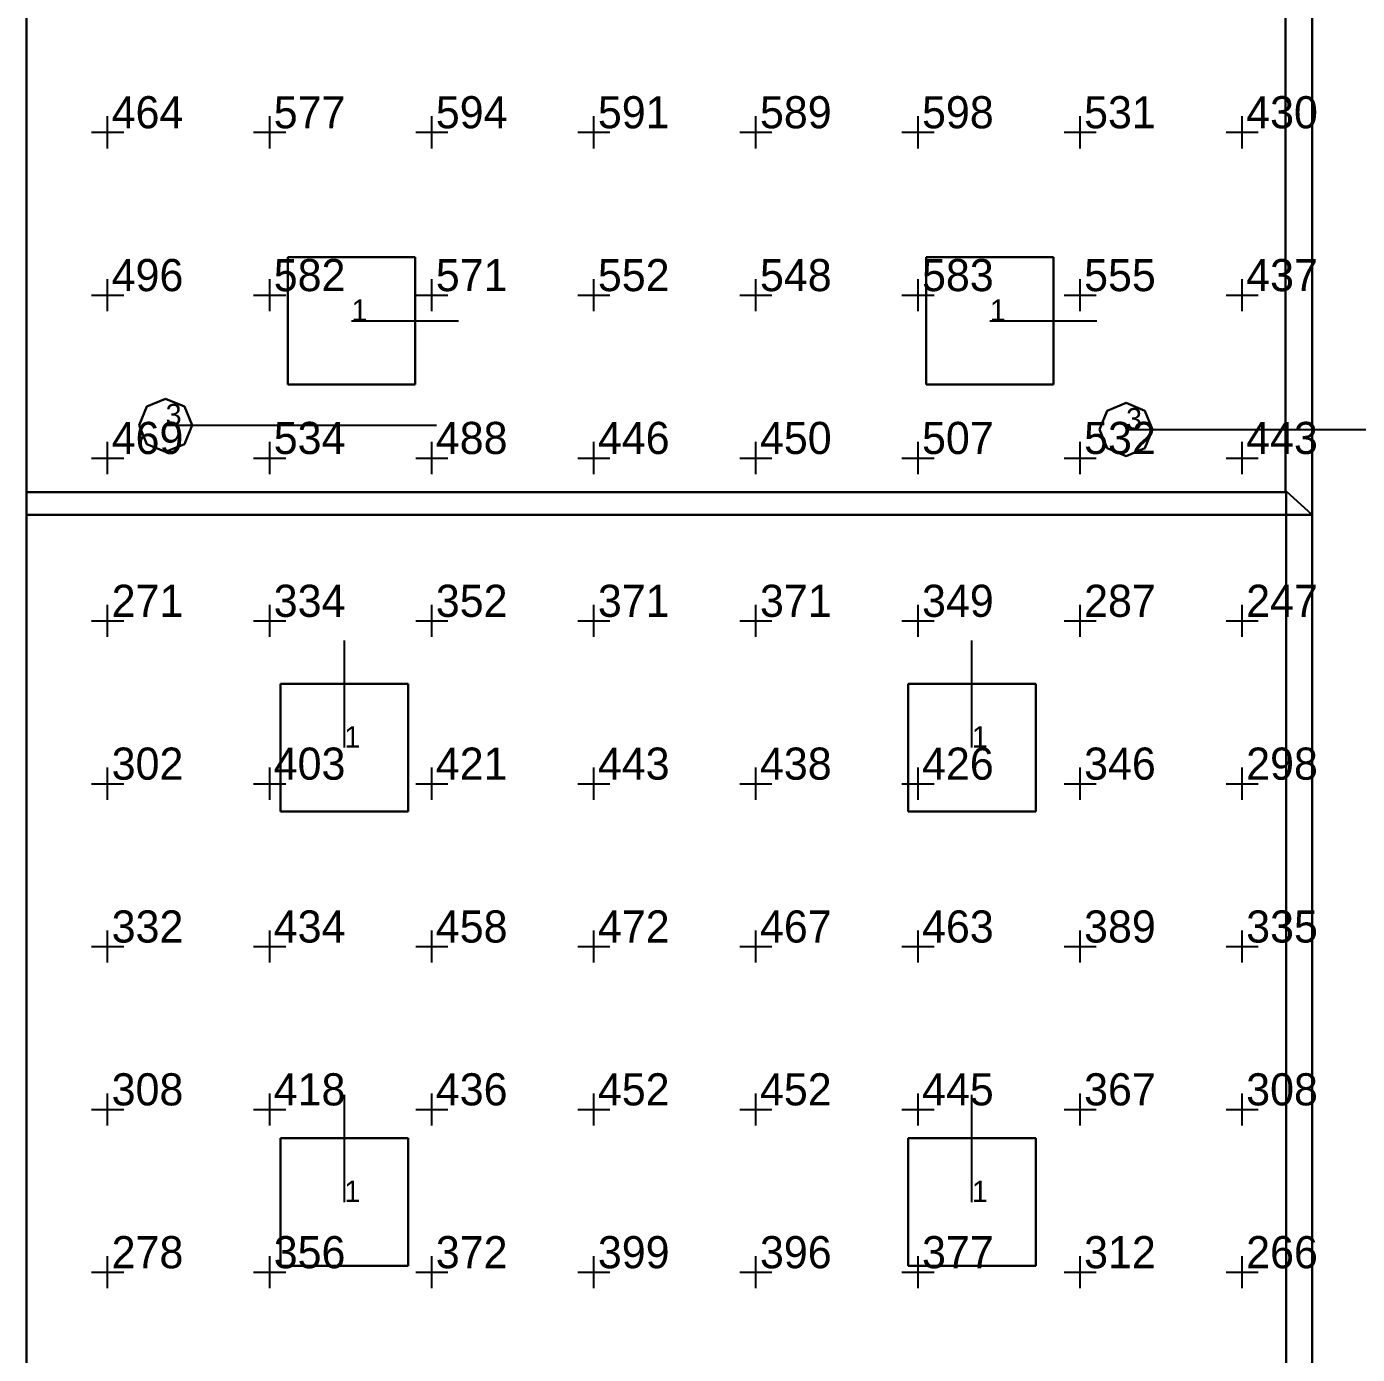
# Model space of a CAD drawing. Extents: x 0 to 48.5, y 0 to 23.7.
# Drawn here: x 0 to 6.21, y 9.88 to 16.07 of the extents above; entities that cross this region are included whole.
import ezdxf

# ---------------------------------------------------------------- set-up
doc = ezdxf.new("R2010")
doc.units = 0
doc.header["$MEASUREMENT"] = 0
for name, color, linetype in [('DLXFURN', 5, 'Continuous'), ('DLXLUM', 2, 'Continuous'), ('DLXLUMEX', 2, 'Continuous'), ('DLXSCENE', 7, 'Continuous'), ('DLXVAL', 3, 'Continuous')]:
    doc.layers.add(name, color=color, linetype=linetype)

# ---------------------------------------------------------------- blocks, each defined once
blk = doc.blocks.new('*U0')
for p, q in [((0.2975, 0.2975), (-0.2975, 0.2975)), ((-0.2975, 0.2975), (-0.2975, -0.2975)), ((-0.2975, 0.2975), (-0.2975, -0.2975)), ((-0.2975, -0.2975), (-0.2975, 0.2975)), ((-0.2975, 0.2975), (-0.2975, 0.2975)), ((0.2975, 0.2975), (-0.2975, 0.2975)), ((-0.2975, 0.2975), (-0.2975, 0.2975)), ((-0.2975, 0.2975), (0.2975, 0.2975)), ((-0.2975, -0.2975), (-0.2975, 0.2975)), ((-0.2975, 0.2975), (0.2975, 0.2975)), ((0.2975, -0.2975), (0.2975, 0.2975)), ((0.2975, 0.2975), (0.2975, 0.2975)), ((0.2975, -0.2975), (0.2975, 0.2975)), ((0.2975, 0.2975), (0.2975, 0.2975)), ((0.2975, 0.2975), (0.2975, -0.2975)), ((0.2975, 0.2975), (0.2975, -0.2975)), ((-0.2975, -0.2975), (0.2975, -0.2975)), ((-0.2975, -0.2975), (-0.2975, -0.2975)), ((-0.2975, -0.2975), (0.2975, -0.2975)), ((0.2975, -0.2975), (-0.2975, -0.2975)), ((-0.2975, -0.2975), (-0.2975, -0.2975)), ((0.2975, -0.2975), (-0.2975, -0.2975)), ((0.2975, -0.2975), (0.2975, -0.2975)), ((0.2975, -0.2975), (0.2975, -0.2975))]:
    blk.add_line(p, q)
at = {"color": 1}
blk.add_line((0, 0), (0.5, 0), dxfattribs=at)
at = {"layer": 'DLXLUMEX', "color": 7}
blk.add_text('1', height=0.1, dxfattribs=at).set_placement((0, 0))
blk = doc.blocks.new('*U111')
for p, q in [((0.2975, 0.2975), (-0.2975, 0.2975)), ((-0.2975, 0.2975), (-0.2975, -0.2975)), ((-0.2975, 0.2975), (-0.2975, -0.2975)), ((-0.2975, -0.2975), (-0.2975, 0.2975)), ((-0.2975, 0.2975), (-0.2975, 0.2975)), ((0.2975, 0.2975), (-0.2975, 0.2975)), ((-0.2975, 0.2975), (-0.2975, 0.2975)), ((-0.2975, 0.2975), (0.2975, 0.2975)), ((-0.2975, -0.2975), (-0.2975, 0.2975)), ((-0.2975, 0.2975), (0.2975, 0.2975)), ((0.2975, -0.2975), (0.2975, 0.2975)), ((0.2975, 0.2975), (0.2975, 0.2975)), ((0.2975, -0.2975), (0.2975, 0.2975)), ((0.2975, 0.2975), (0.2975, 0.2975)), ((0.2975, 0.2975), (0.2975, -0.2975)), ((0.2975, 0.2975), (0.2975, -0.2975)), ((-0.2975, -0.2975), (0.2975, -0.2975)), ((-0.2975, -0.2975), (-0.2975, -0.2975)), ((-0.2975, -0.2975), (0.2975, -0.2975)), ((0.2975, -0.2975), (-0.2975, -0.2975)), ((-0.2975, -0.2975), (-0.2975, -0.2975)), ((0.2975, -0.2975), (-0.2975, -0.2975)), ((0.2975, -0.2975), (0.2975, -0.2975)), ((0.2975, -0.2975), (0.2975, -0.2975))]:
    blk.add_line(p, q)
at = {"color": 1}
blk.add_line((0, 0), (0.5, 0), dxfattribs=at)
at = {"layer": 'DLXLUMEX', "color": 7}
blk.add_text('1', height=0.1, dxfattribs=at).set_placement((0, 0))
blk = doc.blocks.new('*U78')
for p, q in [((-0.124, 0), (-0.0877, 0.0877)), ((-0.0877, 0.0877), (-0.124, 0)), ((-0.0877, 0.0877), (-0.124, 0)), ((-0.124, 0), (-0.0877, 0.0877)), ((-0.0877, 0.0877), (0, 0.124)), ((0, 0.124), (-0.0877, 0.0877)), ((0, 0.124), (-0.0877, 0.0877)), ((-0.0877, 0.0877), (0, 0.124)), ((-0.0877, 0.0877), (-0.0877, 0.0877)), ((-0.0877, 0.0877), (-0.0877, 0.0877)), ((0, 0.124), (0.0877, 0.0877)), ((0.0877, 0.0877), (0, 0.124)), ((0, 0.124), (0, 0.124)), ((0.0877, 0.0877), (0, 0.124)), ((0, 0.124), (0, 0.124)), ((0, 0.124), (0.0877, 0.0877)), ((0.0877, 0.0877), (0.124, 0)), ((0.124, 0), (0.0877, 0.0877)), ((0.0877, 0.0877), (0.0877, 0.0877)), ((0.124, 0), (0.0877, 0.0877)), ((0.0877, 0.0877), (0.0877, 0.0877)), ((0.0877, 0.0877), (0.124, 0)), ((-0.0877, -0.0877), (-0.124, 0)), ((-0.124, 0), (-0.0877, -0.0877)), ((-0.124, 0), (-0.124, 0)), ((-0.124, 0), (-0.0877, -0.0877)), ((-0.0877, -0.0877), (-0.124, 0)), ((-0.124, 0), (-0.124, 0)), ((0.124, 0), (0.0877, -0.0877)), ((0.0877, -0.0877), (0.124, 0)), ((0.0877, -0.0877), (0.124, 0)), ((0.124, 0), (0.0877, -0.0877)), ((0.124, 0), (0.124, 0)), ((0.124, 0), (0.124, 0)), ((0, -0.124), (-0.0877, -0.0877)), ((-0.0877, -0.0877), (0, -0.124)), ((-0.0877, -0.0877), (-0.0877, -0.0877)), ((-0.0877, -0.0877), (0, -0.124)), ((0, -0.124), (-0.0877, -0.0877)), ((-0.0877, -0.0877), (-0.0877, -0.0877)), ((0.0877, -0.0877), (0, -0.124)), ((0, -0.124), (0.0877, -0.0877)), ((0, -0.124), (0.0877, -0.0877)), ((0.0877, -0.0877), (0, -0.124)), ((0, -0.124), (0, -0.124)), ((0, -0.124), (0, -0.124)), ((0.0877, -0.0877), (0.0877, -0.0877)), ((0.0877, -0.0877), (0.0877, -0.0877))]:
    blk.add_line(p, q)
at = {"color": 1}
blk.add_line((0, 0), (1.265, 0), dxfattribs=at)
at = {"layer": 'DLXLUMEX', "color": 7}
blk.add_text('3', height=0.1, dxfattribs=at).set_placement((0, 0))
blk = doc.blocks.new('*U89')
for p, q in [((-0.124, 0), (-0.0877, 0.0877)), ((-0.0877, 0.0877), (-0.124, 0)), ((-0.0877, 0.0877), (-0.124, 0)), ((-0.124, 0), (-0.0877, 0.0877)), ((-0.0877, 0.0877), (0, 0.124)), ((0, 0.124), (-0.0877, 0.0877)), ((0, 0.124), (-0.0877, 0.0877)), ((-0.0877, 0.0877), (0, 0.124)), ((-0.0877, 0.0877), (-0.0877, 0.0877)), ((-0.0877, 0.0877), (-0.0877, 0.0877)), ((0, 0.124), (0.0877, 0.0877)), ((0.0877, 0.0877), (0, 0.124)), ((0, 0.124), (0, 0.124)), ((0.0877, 0.0877), (0, 0.124)), ((0, 0.124), (0, 0.124)), ((0, 0.124), (0.0877, 0.0877)), ((0.0877, 0.0877), (0.124, 0)), ((0.124, 0), (0.0877, 0.0877)), ((0.0877, 0.0877), (0.0877, 0.0877)), ((0.124, 0), (0.0877, 0.0877)), ((0.0877, 0.0877), (0.0877, 0.0877)), ((0.0877, 0.0877), (0.124, 0)), ((-0.0877, -0.0877), (-0.124, 0)), ((-0.124, 0), (-0.0877, -0.0877)), ((-0.124, 0), (-0.124, 0)), ((-0.124, 0), (-0.0877, -0.0877)), ((-0.0877, -0.0877), (-0.124, 0)), ((-0.124, 0), (-0.124, 0)), ((0.124, 0), (0.0877, -0.0877)), ((0.0877, -0.0877), (0.124, 0)), ((0.0877, -0.0877), (0.124, 0)), ((0.124, 0), (0.0877, -0.0877)), ((0.124, 0), (0.124, 0)), ((0.124, 0), (0.124, 0)), ((0, -0.124), (-0.0877, -0.0877)), ((-0.0877, -0.0877), (0, -0.124)), ((-0.0877, -0.0877), (-0.0877, -0.0877)), ((-0.0877, -0.0877), (0, -0.124)), ((0, -0.124), (-0.0877, -0.0877)), ((-0.0877, -0.0877), (-0.0877, -0.0877)), ((0.0877, -0.0877), (0, -0.124)), ((0, -0.124), (0.0877, -0.0877)), ((0, -0.124), (0.0877, -0.0877)), ((0.0877, -0.0877), (0, -0.124)), ((0, -0.124), (0, -0.124)), ((0, -0.124), (0, -0.124)), ((0.0877, -0.0877), (0.0877, -0.0877)), ((0.0877, -0.0877), (0.0877, -0.0877))]:
    blk.add_line(p, q)
at = {"color": 1}
blk.add_line((0, 0), (1.265, 0), dxfattribs=at)
at = {"layer": 'DLXLUMEX', "color": 7}
blk.add_text('3', height=0.1, dxfattribs=at).set_placement((0, 0))
blk = doc.blocks.new('*U2')
at = {"color": 1}
blk.add_line((0, 0), (0, 0.5), dxfattribs=at)
for p, q in [((0.2975, 0.2975), (-0.2975, 0.2975)), ((-0.2975, 0.2975), (-0.2975, -0.2975)), ((-0.2975, 0.2975), (-0.2975, -0.2975)), ((-0.2975, -0.2975), (-0.2975, 0.2975)), ((-0.2975, 0.2975), (-0.2975, 0.2975)), ((0.2975, 0.2975), (-0.2975, 0.2975)), ((-0.2975, 0.2975), (-0.2975, 0.2975)), ((-0.2975, 0.2975), (0.2975, 0.2975)), ((-0.2975, -0.2975), (-0.2975, 0.2975)), ((-0.2975, 0.2975), (0.2975, 0.2975)), ((0.2975, -0.2975), (0.2975, 0.2975)), ((0.2975, 0.2975), (0.2975, 0.2975)), ((0.2975, -0.2975), (0.2975, 0.2975)), ((0.2975, 0.2975), (0.2975, 0.2975)), ((0.2975, 0.2975), (0.2975, -0.2975)), ((0.2975, 0.2975), (0.2975, -0.2975)), ((-0.2975, -0.2975), (0.2975, -0.2975)), ((-0.2975, -0.2975), (0.2975, -0.2975)), ((0.2975, -0.2975), (-0.2975, -0.2975)), ((-0.2975, -0.2975), (-0.2975, -0.2975)), ((-0.2975, -0.2975), (-0.2975, -0.2975)), ((0.2975, -0.2975), (-0.2975, -0.2975)), ((0.2975, -0.2975), (0.2975, -0.2975)), ((0.2975, -0.2975), (0.2975, -0.2975))]:
    blk.add_line(p, q)
at = {"layer": 'DLXLUMEX', "color": 7}
blk.add_text('1', height=0.1, dxfattribs=at).set_placement((0, 0))
blk = doc.blocks.new('*U3')
at = {"color": 1}
blk.add_line((0, 0), (0, 0.5), dxfattribs=at)
for p, q in [((0.2975, 0.2975), (-0.2975, 0.2975)), ((-0.2975, 0.2975), (-0.2975, -0.2975)), ((-0.2975, 0.2975), (-0.2975, -0.2975)), ((-0.2975, -0.2975), (-0.2975, 0.2975)), ((-0.2975, 0.2975), (-0.2975, 0.2975)), ((0.2975, 0.2975), (-0.2975, 0.2975)), ((-0.2975, 0.2975), (-0.2975, 0.2975)), ((-0.2975, 0.2975), (0.2975, 0.2975)), ((-0.2975, -0.2975), (-0.2975, 0.2975)), ((-0.2975, 0.2975), (0.2975, 0.2975)), ((0.2975, -0.2975), (0.2975, 0.2975)), ((0.2975, 0.2975), (0.2975, 0.2975)), ((0.2975, -0.2975), (0.2975, 0.2975)), ((0.2975, 0.2975), (0.2975, 0.2975)), ((0.2975, 0.2975), (0.2975, -0.2975)), ((0.2975, 0.2975), (0.2975, -0.2975)), ((-0.2975, -0.2975), (0.2975, -0.2975)), ((-0.2975, -0.2975), (0.2975, -0.2975)), ((0.2975, -0.2975), (-0.2975, -0.2975)), ((-0.2975, -0.2975), (-0.2975, -0.2975)), ((-0.2975, -0.2975), (-0.2975, -0.2975)), ((0.2975, -0.2975), (-0.2975, -0.2975)), ((0.2975, -0.2975), (0.2975, -0.2975)), ((0.2975, -0.2975), (0.2975, -0.2975))]:
    blk.add_line(p, q)
at = {"layer": 'DLXLUMEX', "color": 7}
blk.add_text('1', height=0.1, dxfattribs=at).set_placement((0, 0))
blk = doc.blocks.new('*U4')
at = {"color": 1}
blk.add_line((0, 0), (0, 0.5), dxfattribs=at)
for p, q in [((0.2975, 0.2975), (-0.2975, 0.2975)), ((-0.2975, 0.2975), (-0.2975, -0.2975)), ((-0.2975, 0.2975), (-0.2975, -0.2975)), ((-0.2975, -0.2975), (-0.2975, 0.2975)), ((-0.2975, 0.2975), (-0.2975, 0.2975)), ((0.2975, 0.2975), (-0.2975, 0.2975)), ((-0.2975, 0.2975), (-0.2975, 0.2975)), ((-0.2975, 0.2975), (0.2975, 0.2975)), ((-0.2975, -0.2975), (-0.2975, 0.2975)), ((-0.2975, 0.2975), (0.2975, 0.2975)), ((0.2975, -0.2975), (0.2975, 0.2975)), ((0.2975, 0.2975), (0.2975, 0.2975)), ((0.2975, -0.2975), (0.2975, 0.2975)), ((0.2975, 0.2975), (0.2975, 0.2975)), ((0.2975, 0.2975), (0.2975, -0.2975)), ((0.2975, 0.2975), (0.2975, -0.2975)), ((-0.2975, -0.2975), (0.2975, -0.2975)), ((-0.2975, -0.2975), (0.2975, -0.2975)), ((0.2975, -0.2975), (-0.2975, -0.2975)), ((-0.2975, -0.2975), (-0.2975, -0.2975)), ((-0.2975, -0.2975), (-0.2975, -0.2975)), ((0.2975, -0.2975), (-0.2975, -0.2975)), ((0.2975, -0.2975), (0.2975, -0.2975)), ((0.2975, -0.2975), (0.2975, -0.2975))]:
    blk.add_line(p, q)
at = {"layer": 'DLXLUMEX', "color": 7}
blk.add_text('1', height=0.1, dxfattribs=at).set_placement((0, 0))
blk = doc.blocks.new('*U5')
at = {"color": 1}
blk.add_line((0, 0), (0, 0.5), dxfattribs=at)
for p, q in [((0.2975, 0.2975), (-0.2975, 0.2975)), ((-0.2975, 0.2975), (-0.2975, -0.2975)), ((-0.2975, 0.2975), (-0.2975, -0.2975)), ((-0.2975, -0.2975), (-0.2975, 0.2975)), ((-0.2975, 0.2975), (-0.2975, 0.2975)), ((0.2975, 0.2975), (-0.2975, 0.2975)), ((-0.2975, 0.2975), (-0.2975, 0.2975)), ((-0.2975, 0.2975), (0.2975, 0.2975)), ((-0.2975, -0.2975), (-0.2975, 0.2975)), ((-0.2975, 0.2975), (0.2975, 0.2975)), ((0.2975, -0.2975), (0.2975, 0.2975)), ((0.2975, 0.2975), (0.2975, 0.2975)), ((0.2975, -0.2975), (0.2975, 0.2975)), ((0.2975, 0.2975), (0.2975, 0.2975)), ((0.2975, 0.2975), (0.2975, -0.2975)), ((0.2975, 0.2975), (0.2975, -0.2975)), ((-0.2975, -0.2975), (0.2975, -0.2975)), ((-0.2975, -0.2975), (0.2975, -0.2975)), ((0.2975, -0.2975), (-0.2975, -0.2975)), ((-0.2975, -0.2975), (-0.2975, -0.2975)), ((-0.2975, -0.2975), (-0.2975, -0.2975)), ((0.2975, -0.2975), (-0.2975, -0.2975)), ((0.2975, -0.2975), (0.2975, -0.2975)), ((0.2975, -0.2975), (0.2975, -0.2975))]:
    blk.add_line(p, q)
at = {"layer": 'DLXLUMEX', "color": 7}
blk.add_text('1', height=0.1, dxfattribs=at).set_placement((0, 0))
blk = doc.blocks.new('*U85')
for p, q in [((0.6521, -5.0206), (0.6521, -0.1)), ((0.6521, -0.1), (0.6521, -5.0206)), ((0.776, -0.2), (0.776, -5.1256)), ((0.776, -5.1256), (0.776, -0.2)), ((-5.224, -5.0206), (-5.224, -5.0206)), ((-5.224, -5.0206), (0.6521, -5.0206)), ((0.6521, -5.0206), (-5.224, -5.0206)), ((0.6521, -5.0206), (0.6521, -5.0206)), ((0.6521, -5.0206), (0.6521, -5.0206)), ((-5.224, -5.1256), (-5.224, -5.1256)), ((-5.224, -5.1256), (0.776, -5.1256)), ((0.776, -5.1256), (-5.224, -5.1256)), ((0.776, -5.1256), (0.776, -5.1256)), ((0.776, -5.1256), (0.776, -5.1256))]:
    blk.add_line(p, q)
blk = doc.blocks.new('*U108')
for p, q in [((0.2, 5.5951), (0.0786, 5.7049)), ((0.0786, 5.7049), (0.0786, 5.7049)), ((0.0786, 5.7049), (0.2, 5.5951)), ((0.0786, 5.7049), (0.0786, -3.6)), ((0.0786, -3.6), (0.0786, 5.7049)), ((0.0786, 5.7049), (0.0786, 5.7049)), ((0.2, -3.6), (0.2, 5.5951)), ((0.2, 5.5951), (0.2, 5.5951)), ((0.2, 5.5951), (0.2, -3.6)), ((0.2, 5.5951), (0.2, 5.5951)), ((0.0786, -3.6), (0.2, -3.6)), ((0.2, -3.6), (0.0786, -3.6)), ((0.0786, -3.6), (0.0786, -3.6)), ((0.0786, -3.6), (0.0786, -3.6)), ((0.2, -3.6), (0.2, -3.6)), ((0.2, -3.6), (0.2, -3.6))]:
    blk.add_line(p, q)
blk = doc.blocks.new('*U146')
for p, q in [((0, 22.8), (0, 0)), ((0, 0), (0, 22.8))]:
    blk.add_line(p, q)
blk = doc.blocks.new('*U147')
blk.add_line((0, 0), (0, 22.8))
blk = doc.blocks.new('*U148')
blk.add_line((0, 22.8), (0, 0))
blk = doc.blocks.new('*U159')
for p, q in [((0, 10.3), (0, 12.5)), ((0, 12.5), (0, 12.5)), ((0, 12.5), (0, 10.3)), ((0, 10.3), (0, 10.3))]:
    blk.add_line(p, q)
blk = doc.blocks.new('*U162')
for p, q in [((0.3783, 15.505, 0.7), (0.3783, 15.655, 0.7)), ((1.1348, 15.505, 0.7), (1.1348, 15.655, 0.7)), ((1.8913, 15.505, 0.7), (1.8913, 15.655, 0.7)), ((2.6478, 15.505, 0.7), (2.6478, 15.655, 0.7)), ((3.4043, 15.505, 0.7), (3.4043, 15.655, 0.7)), ((4.1609, 15.505, 0.7), (4.1609, 15.655, 0.7)), ((4.9174, 15.505, 0.7), (4.9174, 15.655, 0.7)), ((5.6739, 15.505, 0.7), (5.6739, 15.655, 0.7)), ((0.3033, 15.58, 0.7), (0.4533, 15.58, 0.7)), ((1.0598, 15.58, 0.7), (1.2098, 15.58, 0.7)), ((1.8163, 15.58, 0.7), (1.9663, 15.58, 0.7)), ((2.5728, 15.58, 0.7), (2.7228, 15.58, 0.7)), ((3.3293, 15.58, 0.7), (3.4793, 15.58, 0.7)), ((4.0859, 15.58, 0.7), (4.2359, 15.58, 0.7)), ((4.8424, 15.58, 0.7), (4.9924, 15.58, 0.7)), ((5.5989, 15.58, 0.7), (5.7489, 15.58, 0.7)), ((0.3783, 14.745, 0.7), (0.3783, 14.895, 0.7)), ((1.1348, 14.745, 0.7), (1.1348, 14.895, 0.7)), ((1.8913, 14.745, 0.7), (1.8913, 14.895, 0.7)), ((2.6478, 14.745, 0.7), (2.6478, 14.895, 0.7)), ((3.4043, 14.745, 0.7), (3.4043, 14.895, 0.7)), ((4.1609, 14.745, 0.7), (4.1609, 14.895, 0.7)), ((4.9174, 14.745, 0.7), (4.9174, 14.895, 0.7)), ((5.6739, 14.745, 0.7), (5.6739, 14.895, 0.7)), ((0.3033, 14.82, 0.7), (0.4533, 14.82, 0.7)), ((1.0598, 14.82, 0.7), (1.2098, 14.82, 0.7)), ((1.8163, 14.82, 0.7), (1.9663, 14.82, 0.7)), ((2.5728, 14.82, 0.7), (2.7228, 14.82, 0.7)), ((3.3293, 14.82, 0.7), (3.4793, 14.82, 0.7)), ((4.0859, 14.82, 0.7), (4.2359, 14.82, 0.7)), ((4.8424, 14.82, 0.7), (4.9924, 14.82, 0.7)), ((5.5989, 14.82, 0.7), (5.7489, 14.82, 0.7)), ((0.3783, 13.985, 0.7), (0.3783, 14.135, 0.7)), ((1.1348, 13.985, 0.7), (1.1348, 14.135, 0.7)), ((1.8913, 13.985, 0.7), (1.8913, 14.135, 0.7)), ((2.6478, 13.985, 0.7), (2.6478, 14.135, 0.7)), ((3.4043, 13.985, 0.7), (3.4043, 14.135, 0.7)), ((4.1609, 13.985, 0.7), (4.1609, 14.135, 0.7)), ((4.9174, 13.985, 0.7), (4.9174, 14.135, 0.7)), ((5.6739, 13.985, 0.7), (5.6739, 14.135, 0.7)), ((0.3033, 14.06, 0.7), (0.4533, 14.06, 0.7)), ((1.0598, 14.06, 0.7), (1.2098, 14.06, 0.7)), ((1.8163, 14.06, 0.7), (1.9663, 14.06, 0.7)), ((2.5728, 14.06, 0.7), (2.7228, 14.06, 0.7)), ((3.3293, 14.06, 0.7), (3.4793, 14.06, 0.7)), ((4.0859, 14.06, 0.7), (4.2359, 14.06, 0.7)), ((4.8424, 14.06, 0.7), (4.9924, 14.06, 0.7)), ((5.5989, 14.06, 0.7), (5.7489, 14.06, 0.7)), ((0.3783, 13.225, 0.7), (0.3783, 13.375, 0.7)), ((1.1348, 13.225, 0.7), (1.1348, 13.375, 0.7)), ((1.8913, 13.225, 0.7), (1.8913, 13.375, 0.7)), ((2.6478, 13.225, 0.7), (2.6478, 13.375, 0.7)), ((3.4043, 13.225, 0.7), (3.4043, 13.375, 0.7)), ((4.1609, 13.225, 0.7), (4.1609, 13.375, 0.7)), ((4.9174, 13.225, 0.7), (4.9174, 13.375, 0.7)), ((5.6739, 13.225, 0.7), (5.6739, 13.375, 0.7)), ((0.3033, 13.3, 0.7), (0.4533, 13.3, 0.7)), ((1.0598, 13.3, 0.7), (1.2098, 13.3, 0.7)), ((1.8163, 13.3, 0.7), (1.9663, 13.3, 0.7)), ((2.5728, 13.3, 0.7), (2.7228, 13.3, 0.7)), ((3.3293, 13.3, 0.7), (3.4793, 13.3, 0.7)), ((4.0859, 13.3, 0.7), (4.2359, 13.3, 0.7)), ((4.8424, 13.3, 0.7), (4.9924, 13.3, 0.7)), ((5.5989, 13.3, 0.7), (5.7489, 13.3, 0.7)), ((0.3783, 12.465, 0.7), (0.3783, 12.615, 0.7)), ((1.1348, 12.465, 0.7), (1.1348, 12.615, 0.7)), ((1.8913, 12.465, 0.7), (1.8913, 12.615, 0.7)), ((2.6478, 12.465, 0.7), (2.6478, 12.615, 0.7)), ((3.4043, 12.465, 0.7), (3.4043, 12.615, 0.7)), ((4.1609, 12.465, 0.7), (4.1609, 12.615, 0.7)), ((4.9174, 12.465, 0.7), (4.9174, 12.615, 0.7)), ((5.6739, 12.465, 0.7), (5.6739, 12.615, 0.7)), ((0.3033, 12.54, 0.7), (0.4533, 12.54, 0.7)), ((1.0598, 12.54, 0.7), (1.2098, 12.54, 0.7)), ((1.8163, 12.54, 0.7), (1.9663, 12.54, 0.7)), ((2.5728, 12.54, 0.7), (2.7228, 12.54, 0.7)), ((3.3293, 12.54, 0.7), (3.4793, 12.54, 0.7)), ((4.0859, 12.54, 0.7), (4.2359, 12.54, 0.7)), ((4.8424, 12.54, 0.7), (4.9924, 12.54, 0.7)), ((5.5989, 12.54, 0.7), (5.7489, 12.54, 0.7)), ((0.3783, 11.705, 0.7), (0.3783, 11.855, 0.7)), ((1.1348, 11.705, 0.7), (1.1348, 11.855, 0.7)), ((1.8913, 11.705, 0.7), (1.8913, 11.855, 0.7)), ((2.6478, 11.705, 0.7), (2.6478, 11.855, 0.7)), ((3.4043, 11.705, 0.7), (3.4043, 11.855, 0.7)), ((4.1609, 11.705, 0.7), (4.1609, 11.855, 0.7)), ((4.9174, 11.705, 0.7), (4.9174, 11.855, 0.7)), ((5.6739, 11.705, 0.7), (5.6739, 11.855, 0.7)), ((0.3033, 11.78, 0.7), (0.4533, 11.78, 0.7)), ((1.0598, 11.78, 0.7), (1.2098, 11.78, 0.7)), ((1.8163, 11.78, 0.7), (1.9663, 11.78, 0.7)), ((2.5728, 11.78, 0.7), (2.7228, 11.78, 0.7)), ((3.3293, 11.78, 0.7), (3.4793, 11.78, 0.7)), ((4.0859, 11.78, 0.7), (4.2359, 11.78, 0.7)), ((4.8424, 11.78, 0.7), (4.9924, 11.78, 0.7)), ((5.5989, 11.78, 0.7), (5.7489, 11.78, 0.7)), ((0.3783, 10.945, 0.7), (0.3783, 11.095, 0.7)), ((1.1348, 10.945, 0.7), (1.1348, 11.095, 0.7)), ((1.8913, 10.945, 0.7), (1.8913, 11.095, 0.7)), ((2.6478, 10.945, 0.7), (2.6478, 11.095, 0.7)), ((3.4043, 10.945, 0.7), (3.4043, 11.095, 0.7)), ((4.1609, 10.945, 0.7), (4.1609, 11.095, 0.7)), ((4.9174, 10.945, 0.7), (4.9174, 11.095, 0.7)), ((5.6739, 10.945, 0.7), (5.6739, 11.095, 0.7)), ((0.3033, 11.02, 0.7), (0.4533, 11.02, 0.7)), ((1.0598, 11.02, 0.7), (1.2098, 11.02, 0.7)), ((1.8163, 11.02, 0.7), (1.9663, 11.02, 0.7)), ((2.5728, 11.02, 0.7), (2.7228, 11.02, 0.7)), ((3.3293, 11.02, 0.7), (3.4793, 11.02, 0.7)), ((4.0859, 11.02, 0.7), (4.2359, 11.02, 0.7)), ((4.8424, 11.02, 0.7), (4.9924, 11.02, 0.7)), ((5.5989, 11.02, 0.7), (5.7489, 11.02, 0.7)), ((0.3783, 10.185, 0.7), (0.3783, 10.335, 0.7)), ((1.1348, 10.185, 0.7), (1.1348, 10.335, 0.7)), ((1.8913, 10.185, 0.7), (1.8913, 10.335, 0.7)), ((2.6478, 10.185, 0.7), (2.6478, 10.335, 0.7)), ((3.4043, 10.185, 0.7), (3.4043, 10.335, 0.7)), ((4.1609, 10.185, 0.7), (4.1609, 10.335, 0.7)), ((4.9174, 10.185, 0.7), (4.9174, 10.335, 0.7)), ((5.6739, 10.185, 0.7), (5.6739, 10.335, 0.7)), ((0.3033, 10.26, 0.7), (0.4533, 10.26, 0.7)), ((1.0598, 10.26, 0.7), (1.2098, 10.26, 0.7)), ((1.8163, 10.26, 0.7), (1.9663, 10.26, 0.7)), ((2.5728, 10.26, 0.7), (2.7228, 10.26, 0.7)), ((3.3293, 10.26, 0.7), (3.4793, 10.26, 0.7)), ((4.0859, 10.26, 0.7), (4.2359, 10.26, 0.7)), ((4.8424, 10.26, 0.7), (4.9924, 10.26, 0.7)), ((5.5989, 10.26, 0.7), (5.7489, 10.26, 0.7))]:
    blk.add_line(p, q)
at = {"layer": 'DLXVAL'}
for s, p in [('464', (0.397, 15.5987, 0.7)), ('577', (1.1535, 15.5987, 0.7)), ('594', (1.9101, 15.5987, 0.7)), ('591', (2.6666, 15.5987, 0.7)), ('589', (3.4231, 15.5987, 0.7)), ('598', (4.1796, 15.5987, 0.7)), ('531', (4.9361, 15.5987, 0.7)), ('430', (5.6927, 15.5987, 0.7)), ('496', (0.397, 14.8387, 0.7)), ('582', (1.1535, 14.8387, 0.7)), ('571', (1.9101, 14.8387, 0.7)), ('552', (2.6666, 14.8387, 0.7)), ('548', (3.4231, 14.8387, 0.7)), ('583', (4.1796, 14.8387, 0.7)), ('555', (4.9361, 14.8387, 0.7)), ('437', (5.6927, 14.8387, 0.7)), ('469', (0.397, 14.0787, 0.7)), ('534', (1.1535, 14.0787, 0.7)), ('488', (1.9101, 14.0787, 0.7)), ('446', (2.6666, 14.0787, 0.7)), ('450', (3.4231, 14.0787, 0.7)), ('507', (4.1796, 14.0787, 0.7)), ('532', (4.9361, 14.0787, 0.7)), ('443', (5.6927, 14.0787, 0.7)), ('271', (0.397, 13.3187, 0.7)), ('334', (1.1535, 13.3187, 0.7)), ('352', (1.9101, 13.3187, 0.7)), ('371', (2.6666, 13.3187, 0.7)), ('371', (3.4231, 13.3187, 0.7)), ('349', (4.1796, 13.3187, 0.7)), ('287', (4.9361, 13.3187, 0.7)), ('247', (5.6927, 13.3187, 0.7)), ('302', (0.397, 12.5587, 0.7)), ('403', (1.1535, 12.5587, 0.7)), ('421', (1.9101, 12.5587, 0.7)), ('443', (2.6666, 12.5587, 0.7)), ('438', (3.4231, 12.5587, 0.7)), ('426', (4.1796, 12.5587, 0.7)), ('346', (4.9361, 12.5587, 0.7)), ('298', (5.6927, 12.5587, 0.7)), ('332', (0.397, 11.7987, 0.7)), ('434', (1.1535, 11.7987, 0.7)), ('458', (1.9101, 11.7987, 0.7)), ('472', (2.6666, 11.7987, 0.7)), ('467', (3.4231, 11.7987, 0.7)), ('463', (4.1796, 11.7987, 0.7)), ('389', (4.9361, 11.7987, 0.7)), ('335', (5.6927, 11.7987, 0.7)), ('308', (0.397, 11.0387, 0.7)), ('418', (1.1535, 11.0387, 0.7)), ('436', (1.9101, 11.0387, 0.7)), ('452', (2.6666, 11.0387, 0.7)), ('452', (3.4231, 11.0387, 0.7)), ('445', (4.1796, 11.0387, 0.7)), ('367', (4.9361, 11.0387, 0.7)), ('308', (5.6927, 11.0387, 0.7)), ('278', (0.397, 10.2787, 0.7)), ('356', (1.1535, 10.2787, 0.7)), ('372', (1.9101, 10.2787, 0.7)), ('399', (2.6666, 10.2787, 0.7)), ('396', (3.4231, 10.2787, 0.7)), ('377', (4.1796, 10.2787, 0.7)), ('312', (4.9361, 10.2787, 0.7)), ('266', (5.6927, 10.2787, 0.7))]:
    blk.add_text(s, height=0.15, dxfattribs=at).set_placement(p)

msp = doc.modelspace()

# ---------------------------------------------------------------- block references
at = {"layer": 'DLXFURN'}
for name, p in [('*U85', (5.224, 18.9206)), ('*U108', (5.8, 8.2))]:
    msp.add_blockref(name, p, dxfattribs=at)
at = {"layer": 'DLXLUM'}
for name, p in [('*U0', (1.5167, 14.7)), ('*U111', (4.4961, 14.7)), ('*U89', (0.649, 14.2126)), ('*U78', (5.1321, 14.1931)), ('*U3', (1.4832, 12.7085)), ('*U5', (4.4126, 12.7085)), ('*U2', (1.4832, 10.5877)), ('*U4', (4.4126, 10.5877))]:
    msp.add_blockref(name, p, dxfattribs=at)
at = {"layer": 'DLXSCENE'}
for name in ['*U146', '*U147', '*U148', '*U159']:
    msp.add_blockref(name, (0, 0), dxfattribs=at)
at = {"layer": 'DLXVAL'}
msp.add_blockref('*U162', (0, 0), dxfattribs=at)

doc.saveas('drawing.dxf')
